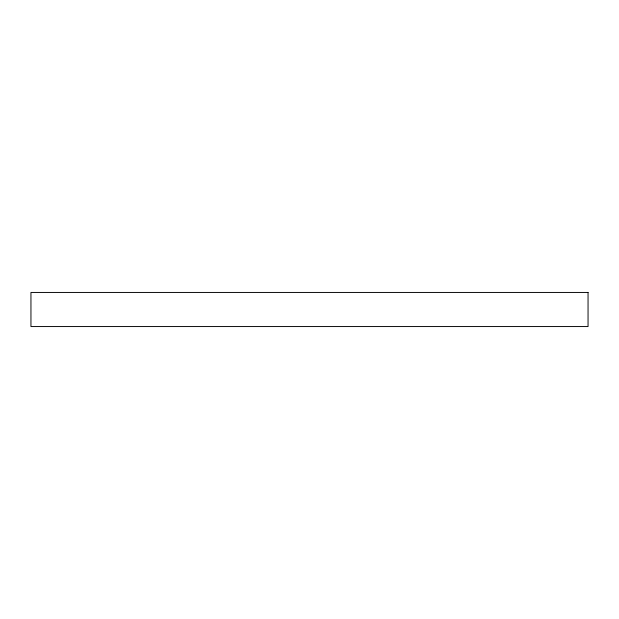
<?xml version="1.0" encoding="UTF-8"?>
<svg xmlns="http://www.w3.org/2000/svg" width="619" height="619" viewBox="0 0 619 619"><rect width="100%" height="100%" fill="white"/><g stroke="black" fill="none" stroke-linecap="round" stroke-linejoin="round"><path stroke-width="0.93" d="M588.05 292.447L30.95 292.447L30.95 326.553L588.05 326.553L588.05 292.447"/></g></svg>
